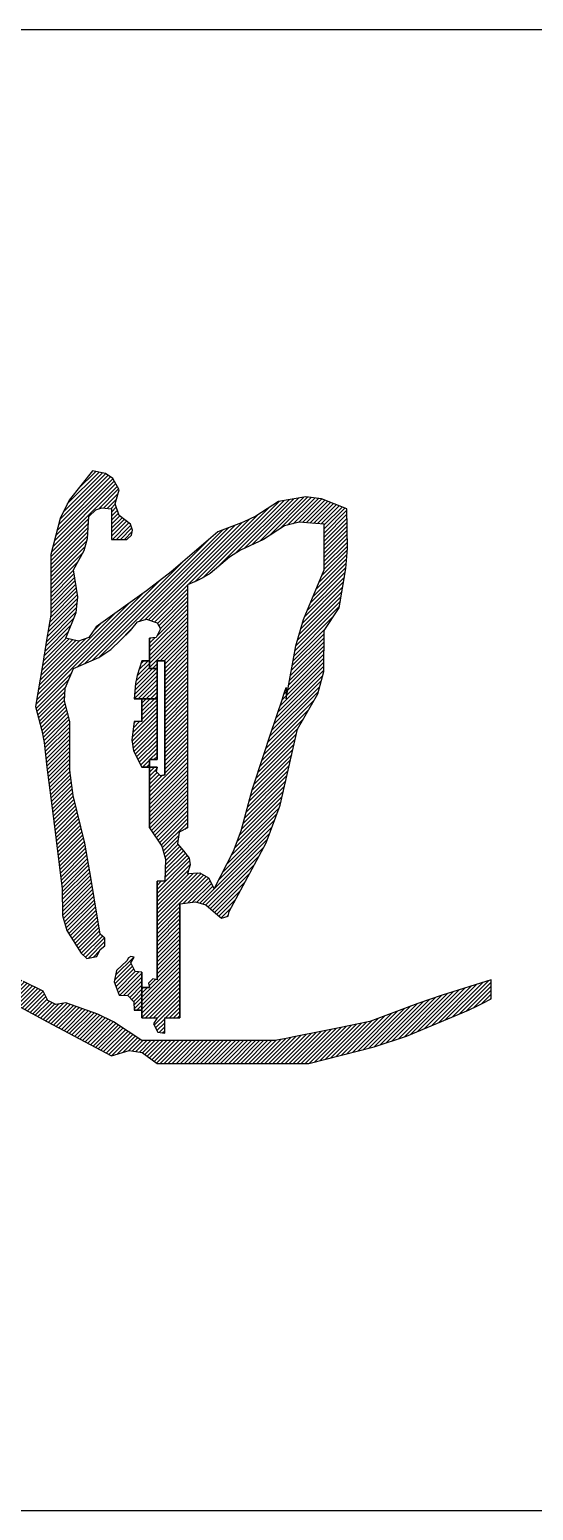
# Model space of a CAD drawing. Extents: x 9732137 to 18866768, y -962146 to 246094.
# Drawn here: x 9819745 to 9819966, y 6594 to 7244 of the extents above; entities that cross this region are included whole.
import ezdxf

# ---------------------------------------------------------------- set-up
doc = ezdxf.new("R2010")
doc.units = 0
doc.header["$LTSCALE"] = 1000
doc.layers.get('0').update_dxf_attribs({"linetype": 'CONTINUOUS'})

# ---------------------------------------------------------------- blocks, each defined once
blk = doc.blocks.new('ZYC')
h = blk.add_hatch()
h.set_pattern_fill('ANSI31', color=256, scale=0.01, style=0)
h.set_pattern_definition([(45, (0, 0), (-0.0008838835, 0.0008838835), [])])
h.paths.add_polyline_path([(0.43011, 0.364093), (0.43011, 0.382765), (0.43011, 0.420108), (0.42674, 0.42542), (0.425073, 0.428087), (0.421775, 0.433444), (0.420561, 0.431369), (0.419156, 0.430432), (0.416773, 0.43011), (0.418678, 0.415427), (0.419679, 0.408091), (0.421775, 0.393434), (0.419006, 0.369579), (0.418668, 0.357391), (0.420108, 0.333419), (0.41744, 0.328084), (0.416107, 0.325417), (0.413439, 0.320082), (0.414054, 0.309347), (0.413343, 0.303662), (0.410105, 0.293408), (0.399991, 0.290918), (0.394373, 0.286237), (0.3901, 0.276738), (0.380676, 0.253935), (0.376645, 0.242177), (0.370095, 0.218389), (0.370095, 0.208387), (0.370095, 0.203385), (0.370095, 0.193383), (0.375842, 0.191199), (0.380817, 0.192305), (0.385099, 0.196717), (0.391767, 0.210054), (0.395101, 0.216722), (0.40177, 0.230059), (0.408931, 0.250792), (0.412599, 0.261129), (0.420108, 0.281739), (0.437767, 0.278859), (0.447218, 0.274133), (0.460118, 0.261734), (0.478724, 0.251609), (0.48806, 0.246608), (0.506796, 0.236727), (0.514554, 0.239101), (0.520234, 0.238155), (0.526802, 0.233393), (0.553475, 0.233393), (0.566812, 0.233393), (0.593485, 0.233393), (0.62211, 0.240615), (0.63627, 0.245335), (0.663503, 0.256732), (0.667504, 0.258733), (0.669505, 0.259733), (0.673506, 0.261734), (0.673506, 0.265068), (0.673506, 0.266735), (0.673506, 0.270069), (0.65194, 0.26343), (0.641248, 0.259755), (0.620159, 0.251731), (0.606822, 0.249064), (0.600154, 0.24773), (0.586817, 0.245063), (0.583483, 0.244396), (0.581816, 0.244062), (0.578481, 0.243396), (0.555142, 0.243396), (0.543472, 0.243396), (0.520133, 0.243396), (0.507672, 0.251585), (0.500819, 0.255011), (0.486791, 0.260067), (0.482384, 0.259302), (0.478821, 0.261083), (0.476789, 0.265068), (0.468212, 0.269419), (0.464099, 0.272162), (0.456784, 0.278405), (0.44933, 0.281676), (0.445738, 0.284191), (0.440113, 0.290074), (0.434588, 0.288683), (0.430024, 0.290394), (0.426776, 0.295076), (0.421963, 0.300651), (0.42138, 0.307062), (0.425109, 0.313414), (0.425389, 0.319104), (0.426579, 0.322279), (0.43011, 0.32675)])
h.paths.add_polyline_path([(0.403437, 0.278405), (0.406483, 0.276895), (0.407335, 0.272635), (0.405104, 0.270069), (0.400789, 0.261552), (0.399657, 0.256267), (0.400102, 0.24673), (0.39271, 0.233425), (0.389042, 0.226756), (0.381764, 0.213388), (0.381342, 0.220741), (0.38169, 0.224569), (0.383431, 0.231726), (0.387336, 0.251661), (0.391694, 0.261829)], flags=16)
h.paths.add_polyline_path([(0.588484, 0.380097), (0.597359, 0.395706), (0.599993, 0.405487), (0.600154, 0.423442), (0.602821, 0.427443), (0.604155, 0.429443), (0.606822, 0.433444), (0.609698, 0.450594), (0.610376, 0.459401), (0.610156, 0.476789), (0.598944, 0.481275), (0.592073, 0.482039), (0.580149, 0.480123), (0.570106, 0.473686), (0.564651, 0.470958), (0.553475, 0.466786), (0.532919, 0.449159), (0.522205, 0.440789), (0.500128, 0.425109), (0.49688, 0.420428), (0.492316, 0.418716), (0.486791, 0.420108), (0.491278, 0.43132), (0.492041, 0.438191), (0.490125, 0.450115), (0.494812, 0.458618), (0.496281, 0.463759), (0.496794, 0.473455), (0.499861, 0.47635), (0.502606, 0.477265), (0.506796, 0.476789), (0.506796, 0.471454), (0.506796, 0.468787), (0.506796, 0.463452), (0.509464, 0.463452), (0.510797, 0.463452), (0.513465, 0.463452), (0.515512, 0.465287), (0.516075, 0.467538), (0.515132, 0.47012), (0.510092, 0.473944), (0.508393, 0.479041), (0.510131, 0.485124), (0.507303, 0.490115), (0.504099, 0.492404), (0.498461, 0.49346), (0.488222, 0.480646), (0.484231, 0.472663), (0.480123, 0.456784), (0.480123, 0.446114), (0.480123, 0.44078), (0.480123, 0.43011), (0.479456, 0.426109), (0.479123, 0.424109), (0.478456, 0.420108), (0.476455, 0.408104), (0.475455, 0.402103), (0.473455, 0.3901), (0.476237, 0.379607), (0.477248, 0.374214), (0.478456, 0.363426), (0.481123, 0.342088), (0.482457, 0.331418), (0.485124, 0.310079), (0.485298, 0.298264), (0.487209, 0.291767), (0.49346, 0.281739), (0.496025, 0.279507), (0.500285, 0.280359), (0.501795, 0.283406), (0.503893, 0.285053), (0.503893, 0.288427), (0.501795, 0.290074), (0.499128, 0.306078), (0.497794, 0.31408), (0.495127, 0.330085), (0.489921, 0.35095), (0.488548, 0.361927), (0.488458, 0.383431), (0.486111, 0.392492), (0.486514, 0.398136), (0.490125, 0.406771), (0.501156, 0.411552), (0.506476, 0.415099), (0.515132, 0.423442), (0.518173, 0.427226), (0.52222, 0.428382), (0.526802, 0.426776), (0.528325, 0.424212), (0.526432, 0.420426), (0.523467, 0.420108), (0.523467, 0.406771), (0.526802, 0.406771), (0.526802, 0.410105), (0.528135, 0.410105), (0.528802, 0.410105), (0.530136, 0.410105), (0.530136, 0.3901), (0.530136, 0.380097), (0.530136, 0.360092), (0.528293, 0.359691), (0.5264, 0.361584), (0.526802, 0.363426), (0.523467, 0.363426), (0.523467, 0.336753), (0.528881, 0.328693), (0.530475, 0.323117), (0.530136, 0.313414), (0.528802, 0.313414), (0.526802, 0.313414), (0.526802, 0.283406), (0.526802, 0.270069), (0.524959, 0.270471), (0.523066, 0.268578), (0.523467, 0.266735), (0.520133, 0.266735), (0.520133, 0.253398), (0.522801, 0.253398), (0.524134, 0.253398), (0.526802, 0.253398), (0.525278, 0.250835), (0.527171, 0.247049), (0.530136, 0.24673), (0.530136, 0.249397), (0.530136, 0.250731), (0.530136, 0.253398), (0.532803, 0.253398), (0.534137, 0.253398), (0.536804, 0.253398), (0.536804, 0.283406), (0.536804, 0.303411), (0.543701, 0.304362), (0.54824, 0.303), (0.553475, 0.29841), (0.555117, 0.297087), (0.557957, 0.298033), (0.558476, 0.300077), (0.574642, 0.330198), (0.580858, 0.346774)])
h.paths.add_polyline_path([(0.540138, 0.37943), (0.540138, 0.400769), (0.540138, 0.443447), (0.544251, 0.445207), (0.546265, 0.446215), (0.550141, 0.448448), (0.558596, 0.455637), (0.56343, 0.458745), (0.57348, 0.463452), (0.582783, 0.469318), (0.589185, 0.470919), (0.600154, 0.47012), (0.600154, 0.462118), (0.600154, 0.458117), (0.600154, 0.450115), (0.591126, 0.428275), (0.587717, 0.416684), (0.583483, 0.393434), (0.583483, 0.395435), (0.583483, 0.396435), (0.583483, 0.398435), (0.582816, 0.396435), (0.582482, 0.395435), (0.581816, 0.393434), (0.576481, 0.37743), (0.573814, 0.369428), (0.568479, 0.353424), (0.563693, 0.335475), (0.560283, 0.326609), (0.551808, 0.310079), (0.549387, 0.31488), (0.545503, 0.317099), (0.540138, 0.316748), (0.541325, 0.320626), (0.540852, 0.323466), (0.538471, 0.32675), (0.535708, 0.32972), (0.536562, 0.33484), (0.540138, 0.336753)], flags=16)
h.paths.add_polyline_path([(0.526802, 0.393434), (0.520133, 0.393434), (0.520133, 0.383431), (0.518799, 0.383431), (0.518133, 0.383431), (0.516799, 0.383431), (0.515643, 0.375402), (0.516436, 0.370647), (0.520133, 0.363426), (0.523467, 0.363426), (0.523467, 0.366761), (0.524801, 0.366761), (0.525468, 0.366761), (0.526802, 0.366761)], flags=17)
h.paths.add_polyline_path([(0.526802, 0.406771), (0.523467, 0.406771), (0.523467, 0.410105), (0.520133, 0.410105), (0.518021, 0.403641), (0.517335, 0.400213), (0.516799, 0.393434), (0.526802, 0.393434)], flags=17)
h.paths.add_polyline_path([(0.520133, 0.273403), (0.517168, 0.273722), (0.515275, 0.277508), (0.516799, 0.280072), (0.515322, 0.280274), (0.514189, 0.279708), (0.513465, 0.278405), (0.509053, 0.274123), (0.507947, 0.269148), (0.510131, 0.263401), (0.5139, 0.263267), (0.516665, 0.260502), (0.516799, 0.256732), (0.520133, 0.256732)], flags=17)
for p, q in [((0.498461, 0.49346), (0.488222, 0.480646)), ((0.504099, 0.492404), (0.498461, 0.49346)), ((0.507303, 0.490115), (0.504099, 0.492404)), ((0.510131, 0.485124), (0.507303, 0.490115)), ((0.508393, 0.479041), (0.510131, 0.485124)), ((0.592073, 0.482039), (0.580149, 0.480123)), ((0.598944, 0.481275), (0.592073, 0.482039)), ((0.610156, 0.476789), (0.598944, 0.481275)), ((0.488222, 0.480646), (0.484231, 0.472663)), ((0.496794, 0.473455), (0.499861, 0.47635)), ((0.499861, 0.47635), (0.502606, 0.477265)), ((0.502606, 0.477265), (0.506796, 0.476789)), ((0.506796, 0.476789), (0.506796, 0.471454)), ((0.510092, 0.473944), (0.508393, 0.479041)), ((0.580149, 0.480123), (0.570106, 0.473686)), ((0.610376, 0.459401), (0.610156, 0.476789)), ((0.484231, 0.472663), (0.480123, 0.456784)), ((0.496281, 0.463759), (0.496794, 0.473455)), ((0.506796, 0.471454), (0.506796, 0.468787)), ((0.506796, 0.468787), (0.506796, 0.463452)), ((0.515132, 0.47012), (0.510092, 0.473944)), ((0.516075, 0.467538), (0.515132, 0.47012)), ((0.564651, 0.470958), (0.553475, 0.466786)), ((0.570106, 0.473686), (0.564651, 0.470958)), ((0.582783, 0.469318), (0.57348, 0.463452)), ((0.589185, 0.470919), (0.582783, 0.469318)), ((0.600154, 0.47012), (0.589185, 0.470919)), ((0.600154, 0.462118), (0.600154, 0.47012)), ((0.494812, 0.458618), (0.496281, 0.463759)), ((0.506796, 0.463452), (0.509464, 0.463452)), ((0.509464, 0.463452), (0.510797, 0.463452)), ((0.510797, 0.463452), (0.513465, 0.463452)), ((0.513465, 0.463452), (0.515512, 0.465287)), ((0.515512, 0.465287), (0.516075, 0.467538)), ((0.553475, 0.466786), (0.532919, 0.449159)), ((0.57348, 0.463452), (0.56343, 0.458745)), ((0.600154, 0.458117), (0.600154, 0.462118)), ((0.480123, 0.456784), (0.480123, 0.446114)), ((0.490125, 0.450115), (0.494812, 0.458618)), ((0.558596, 0.455637), (0.550141, 0.448448)), ((0.56343, 0.458745), (0.558596, 0.455637)), ((0.600154, 0.450115), (0.600154, 0.458117)), ((0.609698, 0.450594), (0.610376, 0.459401)), ((0.492041, 0.438191), (0.490125, 0.450115)), ((0.532919, 0.449159), (0.522205, 0.440789)), ((0.591126, 0.428275), (0.600154, 0.450115)), ((0.606822, 0.433444), (0.609698, 0.450594)), ((0.480123, 0.446114), (0.480123, 0.44078)), ((0.544251, 0.445207), (0.540138, 0.443447)), ((0.540138, 0.443447), (0.540138, 0.400769)), ((0.546265, 0.446215), (0.544251, 0.445207)), ((0.550141, 0.448448), (0.546265, 0.446215)), ((0.480123, 0.44078), (0.480123, 0.43011)), ((0.491278, 0.43132), (0.492041, 0.438191)), ((0.522205, 0.440789), (0.500128, 0.425109)), ((0.480123, 0.43011), (0.479456, 0.426109)), ((0.486791, 0.420108), (0.491278, 0.43132)), ((0.602821, 0.427443), (0.604155, 0.429443)), ((0.604155, 0.429443), (0.606822, 0.433444)), ((0.479123, 0.424109), (0.478456, 0.420108)), ((0.479456, 0.426109), (0.479123, 0.424109)), ((0.500128, 0.425109), (0.49688, 0.420428)), ((0.506476, 0.415099), (0.515132, 0.423442)), ((0.515132, 0.423442), (0.518173, 0.427226)), ((0.518173, 0.427226), (0.52222, 0.428382)), ((0.52222, 0.428382), (0.526802, 0.426776)), ((0.528325, 0.424212), (0.526432, 0.420426)), ((0.526802, 0.426776), (0.528325, 0.424212)), ((0.587717, 0.416684), (0.591126, 0.428275)), ((0.599993, 0.405487), (0.600154, 0.423442)), ((0.600154, 0.423442), (0.602821, 0.427443)), ((0.478456, 0.420108), (0.476455, 0.408104)), ((0.492316, 0.418716), (0.486791, 0.420108)), ((0.49688, 0.420428), (0.492316, 0.418716)), ((0.526432, 0.420426), (0.523467, 0.420108)), ((0.523467, 0.420108), (0.523467, 0.406771)), ((0.523467, 0.406771), (0.523467, 0.420108)), ((0.523467, 0.420108), (0.523467, 0.406771)), ((0.583483, 0.393434), (0.587717, 0.416684)), ((0.490125, 0.406771), (0.501156, 0.411552)), ((0.501156, 0.411552), (0.506476, 0.415099)), ((0.520133, 0.410105), (0.518021, 0.403641)), ((0.523467, 0.410105), (0.520133, 0.410105)), ((0.520133, 0.410105), (0.523467, 0.410105)), ((0.523467, 0.410105), (0.520133, 0.410105)), ((0.523467, 0.406771), (0.523467, 0.410105)), ((0.523467, 0.410105), (0.523467, 0.406771)), ((0.523467, 0.406771), (0.523467, 0.410105)), ((0.526802, 0.406771), (0.526802, 0.410105)), ((0.526802, 0.410105), (0.526802, 0.406771)), ((0.526802, 0.406771), (0.526802, 0.410105)), ((0.526802, 0.410105), (0.528135, 0.410105)), ((0.526802, 0.410105), (0.526802, 0.366761)), ((0.526802, 0.366761), (0.526802, 0.410105)), ((0.526802, 0.410105), (0.526802, 0.366761)), ((0.528135, 0.410105), (0.526802, 0.410105)), ((0.528135, 0.410105), (0.528802, 0.410105)), ((0.528802, 0.410105), (0.528135, 0.410105)), ((0.528802, 0.410105), (0.530136, 0.410105)), ((0.530136, 0.410105), (0.528802, 0.410105)), ((0.530136, 0.410105), (0.530136, 0.3901)), ((0.530136, 0.3901), (0.530136, 0.410105)), ((0.476455, 0.408104), (0.475455, 0.402103)), ((0.486514, 0.398136), (0.490125, 0.406771)), ((0.518021, 0.403641), (0.517335, 0.400213)), ((0.523467, 0.406771), (0.526802, 0.406771)), ((0.526802, 0.406771), (0.523467, 0.406771)), ((0.523467, 0.406771), (0.526802, 0.406771)), ((0.526802, 0.406771), (0.523467, 0.406771)), ((0.523467, 0.406771), (0.526802, 0.406771)), ((0.526802, 0.406771), (0.523467, 0.406771)), ((0.526802, 0.393434), (0.526802, 0.406771)), ((0.526802, 0.406771), (0.526802, 0.393434)), ((0.526802, 0.393434), (0.526802, 0.406771)), ((0.597359, 0.395706), (0.599993, 0.405487)), ((0.475455, 0.402103), (0.473455, 0.3901)), ((0.486111, 0.392492), (0.486514, 0.398136)), ((0.517335, 0.400213), (0.516799, 0.393434)), ((0.540138, 0.400769), (0.540138, 0.37943)), ((0.582816, 0.396435), (0.583483, 0.398435)), ((0.583483, 0.398435), (0.583483, 0.396435)), ((0.473455, 0.3901), (0.476237, 0.379607)), ((0.488458, 0.383431), (0.486111, 0.392492)), ((0.516799, 0.393434), (0.526802, 0.393434)), ((0.526802, 0.393434), (0.516799, 0.393434)), ((0.516799, 0.393434), (0.526802, 0.393434)), ((0.526802, 0.393434), (0.520133, 0.393434)), ((0.520133, 0.393434), (0.526802, 0.393434)), ((0.526802, 0.393434), (0.520133, 0.393434)), ((0.520133, 0.393434), (0.520133, 0.383431)), ((0.520133, 0.383431), (0.520133, 0.393434)), ((0.520133, 0.393434), (0.520133, 0.383431)), ((0.526802, 0.366761), (0.526802, 0.393434)), ((0.526802, 0.393434), (0.526802, 0.366761)), ((0.526802, 0.366761), (0.526802, 0.393434)), ((0.530136, 0.3901), (0.530136, 0.380097)), ((0.530136, 0.380097), (0.530136, 0.3901)), ((0.576481, 0.37743), (0.581816, 0.393434)), ((0.581816, 0.393434), (0.582482, 0.395435)), ((0.582482, 0.395435), (0.582816, 0.396435)), ((0.583483, 0.396435), (0.583483, 0.395435)), ((0.583483, 0.395435), (0.583483, 0.393434)), ((0.588484, 0.380097), (0.597359, 0.395706)), ((0.476237, 0.379607), (0.477248, 0.374214)), ((0.488548, 0.361927), (0.488458, 0.383431)), ((0.516799, 0.383431), (0.515643, 0.375402)), ((0.518133, 0.383431), (0.516799, 0.383431)), ((0.518799, 0.383431), (0.518133, 0.383431)), ((0.520133, 0.383431), (0.518799, 0.383431)), ((0.530136, 0.380097), (0.530136, 0.360092)), ((0.530136, 0.360092), (0.530136, 0.380097)), ((0.540138, 0.37943), (0.540138, 0.336753)), ((0.573814, 0.369428), (0.576481, 0.37743)), ((0.580858, 0.346774), (0.588484, 0.380097)), ((0.477248, 0.374214), (0.478456, 0.363426)), ((0.515643, 0.375402), (0.516436, 0.370647)), ((0.516436, 0.370647), (0.520133, 0.363426)), ((0.523467, 0.363426), (0.523467, 0.366761)), ((0.523467, 0.366761), (0.523467, 0.363426)), ((0.523467, 0.363426), (0.523467, 0.366761)), ((0.523467, 0.366761), (0.524801, 0.366761)), ((0.524801, 0.366761), (0.523467, 0.366761)), ((0.523467, 0.366761), (0.523467, 0.363426)), ((0.523467, 0.363426), (0.523467, 0.366761)), ((0.523467, 0.366761), (0.523467, 0.363426)), ((0.524801, 0.366761), (0.525468, 0.366761)), ((0.525468, 0.366761), (0.524801, 0.366761)), ((0.525468, 0.366761), (0.526802, 0.366761)), ((0.526802, 0.366761), (0.525468, 0.366761)), ((0.568479, 0.353424), (0.573814, 0.369428)), ((0.478456, 0.363426), (0.481123, 0.342088)), ((0.489921, 0.35095), (0.488548, 0.361927)), ((0.520133, 0.363426), (0.523467, 0.363426)), ((0.523467, 0.363426), (0.520133, 0.363426)), ((0.520133, 0.363426), (0.523467, 0.363426)), ((0.526802, 0.363426), (0.523467, 0.363426)), ((0.523467, 0.363426), (0.526802, 0.363426)), ((0.526802, 0.363426), (0.523467, 0.363426)), ((0.523467, 0.363426), (0.523467, 0.336753)), ((0.523467, 0.336753), (0.523467, 0.363426)), ((0.523467, 0.363426), (0.523467, 0.336753)), ((0.523467, 0.363426), (0.526802, 0.363426)), ((0.526802, 0.363426), (0.523467, 0.363426)), ((0.523467, 0.363426), (0.526802, 0.363426)), ((0.5264, 0.361584), (0.526802, 0.363426)), ((0.526802, 0.363426), (0.5264, 0.361584)), ((0.528293, 0.359691), (0.5264, 0.361584)), ((0.5264, 0.361584), (0.528293, 0.359691)), ((0.530136, 0.360092), (0.528293, 0.359691)), ((0.528293, 0.359691), (0.530136, 0.360092)), ((0.563693, 0.335475), (0.568479, 0.353424)), ((0.495127, 0.330085), (0.489921, 0.35095)), ((0.574642, 0.330198), (0.580858, 0.346774)), ((0.481123, 0.342088), (0.482457, 0.331418)), ((0.523467, 0.336753), (0.528881, 0.328693)), ((0.536562, 0.33484), (0.535708, 0.32972)), ((0.540138, 0.336753), (0.536562, 0.33484)), ((0.560283, 0.326609), (0.563693, 0.335475)), ((0.482457, 0.331418), (0.485124, 0.310079)), ((0.497794, 0.31408), (0.495127, 0.330085)), ((0.528881, 0.328693), (0.530475, 0.323117)), ((0.535708, 0.32972), (0.538471, 0.32675)), ((0.538471, 0.32675), (0.540852, 0.323466)), ((0.551808, 0.310079), (0.560283, 0.326609)), ((0.558476, 0.300077), (0.574642, 0.330198)), ((0.530475, 0.323117), (0.530136, 0.313414)), ((0.541325, 0.320626), (0.540138, 0.316748)), ((0.540852, 0.323466), (0.541325, 0.320626)), ((0.499128, 0.306078), (0.497794, 0.31408)), ((0.528135, 0.313414), (0.526802, 0.313414)), ((0.526802, 0.313414), (0.526802, 0.283406)), ((0.526802, 0.283406), (0.526802, 0.313414)), ((0.526802, 0.313414), (0.526802, 0.283406)), ((0.528802, 0.313414), (0.528135, 0.313414)), ((0.530136, 0.313414), (0.528802, 0.313414)), ((0.540138, 0.316748), (0.545503, 0.317099)), ((0.545503, 0.317099), (0.549387, 0.31488)), ((0.549387, 0.31488), (0.551808, 0.310079)), ((0.485124, 0.310079), (0.485298, 0.298264)), ((0.501795, 0.290074), (0.499128, 0.306078)), ((0.536804, 0.303411), (0.543701, 0.304362)), ((0.536804, 0.283406), (0.536804, 0.303411)), ((0.536804, 0.303411), (0.536804, 0.283406)), ((0.536804, 0.283406), (0.536804, 0.303411)), ((0.543701, 0.304362), (0.54824, 0.303)), ((0.54824, 0.303), (0.553475, 0.29841)), ((0.557957, 0.298033), (0.558476, 0.300077)), ((0.485298, 0.298264), (0.487209, 0.291767)), ((0.553475, 0.29841), (0.555117, 0.297087)), ((0.555117, 0.297087), (0.557957, 0.298033)), ((0.487209, 0.291767), (0.49346, 0.281739)), ((0.503893, 0.288427), (0.501795, 0.290074)), ((0.503893, 0.285053), (0.503893, 0.288427)), ((0.49346, 0.281739), (0.496025, 0.279507)), ((0.496025, 0.279507), (0.500285, 0.280359)), ((0.500285, 0.280359), (0.501795, 0.283406)), ((0.501795, 0.283406), (0.503893, 0.285053)), ((0.514189, 0.279708), (0.513465, 0.278405)), ((0.515322, 0.280274), (0.514189, 0.279708)), ((0.515275, 0.277508), (0.516799, 0.280072)), ((0.516799, 0.280072), (0.515322, 0.280274)), ((0.526802, 0.283406), (0.526802, 0.270069)), ((0.526802, 0.270069), (0.526802, 0.283406)), ((0.526802, 0.283406), (0.526802, 0.270069)), ((0.536804, 0.253398), (0.536804, 0.283406)), ((0.536804, 0.283406), (0.536804, 0.253398)), ((0.536804, 0.253398), (0.536804, 0.283406)), ((0.509053, 0.274123), (0.507947, 0.269148)), ((0.513465, 0.278405), (0.509053, 0.274123)), ((0.517168, 0.273722), (0.515275, 0.277508)), ((0.520133, 0.273403), (0.517168, 0.273722)), ((0.520133, 0.256732), (0.520133, 0.273403)), ((0.520133, 0.273403), (0.520133, 0.256732)), ((0.520133, 0.256732), (0.520133, 0.273403)), ((0.476789, 0.265068), (0.468212, 0.269419)), ((0.507947, 0.269148), (0.510131, 0.263401)), ((0.523467, 0.266735), (0.520133, 0.266735)), ((0.520133, 0.266735), (0.523467, 0.266735)), ((0.523467, 0.266735), (0.520133, 0.266735)), ((0.520133, 0.266735), (0.520133, 0.253398)), ((0.520133, 0.253398), (0.520133, 0.266735)), ((0.520133, 0.266735), (0.520133, 0.253398)), ((0.524959, 0.270471), (0.523066, 0.268578)), ((0.523066, 0.268578), (0.523467, 0.266735)), ((0.526802, 0.270069), (0.524959, 0.270471)), ((0.673506, 0.270069), (0.65194, 0.26343)), ((0.673506, 0.266735), (0.673506, 0.270069)), ((0.673506, 0.265068), (0.673506, 0.266735)), ((0.460118, 0.261734), (0.478724, 0.251609)), ((0.478821, 0.261083), (0.476789, 0.265068)), ((0.482384, 0.259302), (0.478821, 0.261083)), ((0.486791, 0.260067), (0.482384, 0.259302)), ((0.500819, 0.255011), (0.486791, 0.260067)), ((0.510131, 0.263401), (0.5139, 0.263267)), ((0.5139, 0.263267), (0.516665, 0.260502)), ((0.516665, 0.260502), (0.516799, 0.256732)), ((0.65194, 0.26343), (0.641248, 0.259755)), ((0.669505, 0.259733), (0.673506, 0.261734)), ((0.673506, 0.261734), (0.673506, 0.265068)), ((0.507672, 0.251585), (0.500819, 0.255011)), ((0.516799, 0.256732), (0.520133, 0.256732)), ((0.520133, 0.256732), (0.516799, 0.256732)), ((0.516799, 0.256732), (0.520133, 0.256732)), ((0.641248, 0.259755), (0.620159, 0.251731)), ((0.63627, 0.245335), (0.663503, 0.256732)), ((0.663503, 0.256732), (0.667504, 0.258733)), ((0.667504, 0.258733), (0.669505, 0.259733)), ((0.478724, 0.251609), (0.48806, 0.246608)), ((0.520133, 0.243396), (0.507672, 0.251585)), ((0.520133, 0.253398), (0.522801, 0.253398)), ((0.522801, 0.253398), (0.524134, 0.253398)), ((0.524134, 0.253398), (0.526802, 0.253398)), ((0.526802, 0.253398), (0.525278, 0.250835)), ((0.525278, 0.250835), (0.527171, 0.247049)), ((0.527171, 0.247049), (0.530136, 0.24673)), ((0.530136, 0.250731), (0.530136, 0.253398)), ((0.530136, 0.253398), (0.532803, 0.253398)), ((0.530136, 0.249397), (0.530136, 0.250731)), ((0.530136, 0.24673), (0.530136, 0.249397)), ((0.532803, 0.253398), (0.534137, 0.253398)), ((0.534137, 0.253398), (0.536804, 0.253398)), ((0.600154, 0.24773), (0.586817, 0.245063)), ((0.606822, 0.249064), (0.600154, 0.24773)), ((0.620159, 0.251731), (0.606822, 0.249064)), ((0.48806, 0.246608), (0.506796, 0.236727)), ((0.543472, 0.243396), (0.520133, 0.243396)), ((0.555142, 0.243396), (0.543472, 0.243396)), ((0.578481, 0.243396), (0.555142, 0.243396)), ((0.581816, 0.244062), (0.578481, 0.243396)), ((0.583483, 0.244396), (0.581816, 0.244062)), ((0.586817, 0.245063), (0.583483, 0.244396)), ((0.593485, 0.233393), (0.62211, 0.240615)), ((0.62211, 0.240615), (0.63627, 0.245335)), ((0.506796, 0.236727), (0.514554, 0.239101)), ((0.514554, 0.239101), (0.520234, 0.238155)), ((0.520234, 0.238155), (0.526802, 0.233393)), ((0.526802, 0.233393), (0.553475, 0.233393)), ((0.553475, 0.233393), (0.566812, 0.233393)), ((0.566812, 0.233393), (0.593485, 0.233393))]:
    blk.add_line(p, q)

msp = doc.modelspace()

# ---------------------------------------------------------------- linework, layer by layer
for p, q in [((9817456.78, 7243.72), (9822956.78, 7243.72)), ((9817456.78, 6593.72), (9822956.78, 6593.72))]:
    msp.add_line(p, q)

# ---------------------------------------------------------------- block references
at = {"xscale": 1000, "yscale": 1000, "zscale": 1000}
msp.add_blockref('ZYC', (9819274.23, 6556.52), dxfattribs=at)

doc.saveas('drawing.dxf')
